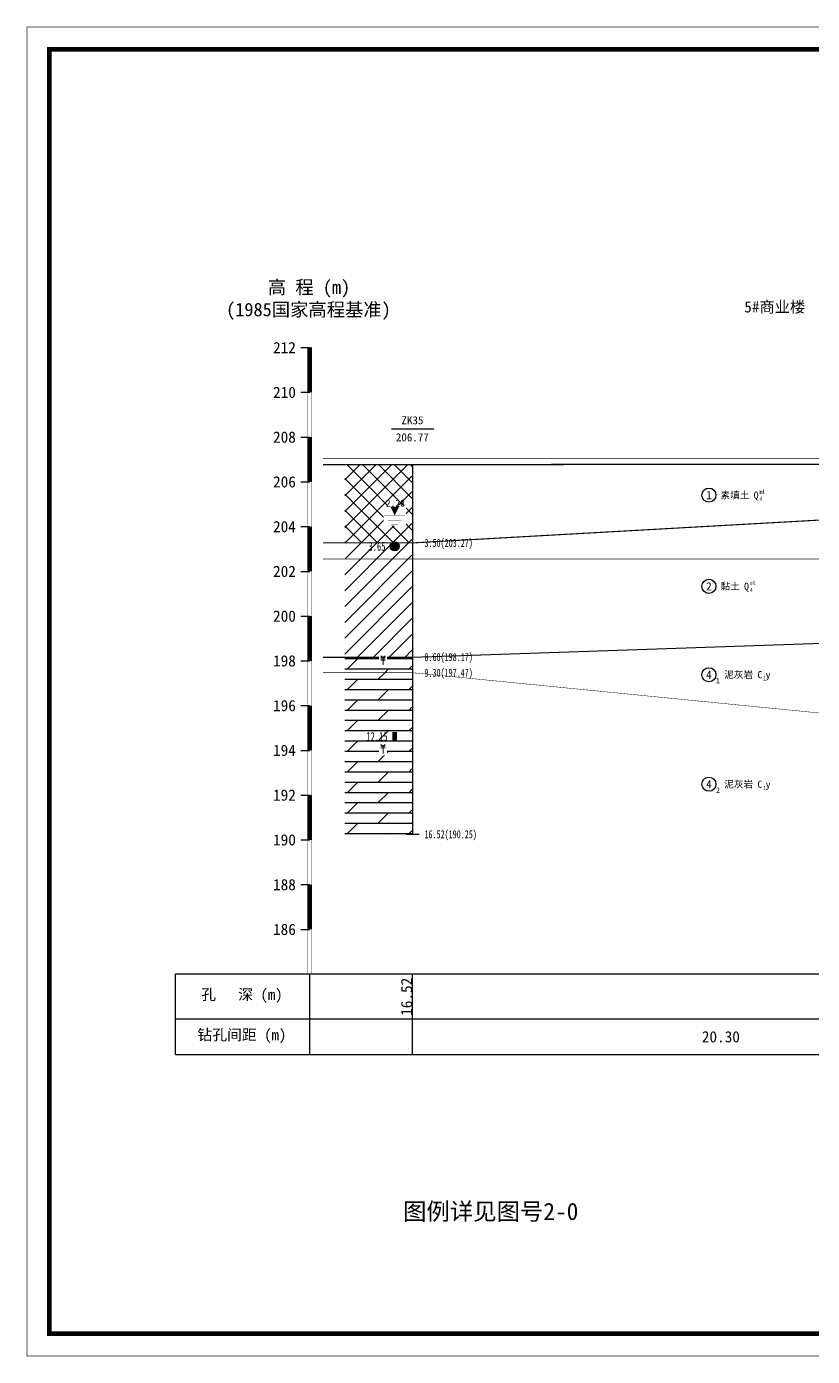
# Model space of a CAD drawing. Header units: millimetres. Extents: x -255 to 9196, y 129 to 426.
# Drawn here: x 4475.4 to 4651, y 129.3 to 426.4 of the extents above; entities that cross this region are included whole.
import ezdxf
from ezdxf.enums import TextEntityAlignment as Align

# ---------------------------------------------------------------- set-up
doc = ezdxf.new("R2010")
doc.units = ezdxf.units.MM
doc.linetypes.add('sx', pattern=[10, 5, 0, 5, 0])
for name, color, linetype in [('GiCAD_PouMian', 7, 'Continuous'), ('GICAD_QUYANG', 7, 'Continuous'), ('地质-图框', 7, 'Continuous'), ('地质-地层符号', 3, 'Continuous'), ('地质-地层线', 7, 'Continuous'), ('地质-地面线', 7, 'Continuous'), ('地质-填充花纹', 4, 'Continuous'), ('地质-文字', 7, 'Continuous'), ('地质-标注栏', 7, 'Continuous'), ('地质-水位线', 5, 'Continuous'), ('地质-钻孔', 7, 'Continuous')]:
    doc.layers.add(name, color=color, linetype=linetype)
doc.layers.add('不打印', color=7, linetype='Continuous', plot=False)
doc.styles.add('LZ_FONTS_FS', font='simfang.ttf', dxfattribs={"width": 0.7})
doc.styles.add('LZ_PMT_LINE', font='', dxfattribs={"height": 2})
doc.styles.get("Standard").update_dxf_attribs({"font": 'simfang.ttf', "height": 2.5})
doc.styles.add('地下水位', font='', dxfattribs={"width": 0.7, "height": 1.58})
doc.styles.add('地层编号', font='', dxfattribs={"width": 0.7, "height": 1.85})
doc.styles.add('层底标注', font='', dxfattribs={"width": 0.7, "height": 1.8})
doc.styles.add('岩土名称', font='simfang.ttf', dxfattribs={"width": 0.7, "height": 1.55})
doc.styles.add('时代', font='', dxfattribs={"width": 0.7, "height": 1.6})
doc.styles.add('标注栏数据', font='simfang.ttf', dxfattribs={"width": 0.7, "height": 2.5})
doc.styles.add('标注栏项目', font='simfang.ttf', dxfattribs={"width": 0.7, "height": 3})
doc.styles.add('钻孔标注', font='', dxfattribs={"width": 0.7, "height": 1.8})
doc.styles.add('高程系统', font='simfang.ttf', dxfattribs={"width": 0.7, "height": 3})
doc.styles.get('LZ_PMT_LINE').set_extended_font_data('SimSun')
doc.styles.get('地下水位').set_extended_font_data('FangSong_GB2312')
doc.styles.get('地层编号').set_extended_font_data('FangSong_GB2312')
doc.styles.get('层底标注').set_extended_font_data('FangSong_GB2312')
doc.styles.get('时代').set_extended_font_data('FangSong_GB2312')
doc.styles.get('钻孔标注').set_extended_font_data('FangSong_GB2312')
doc.linetypes.add('bzhjcx', pattern='A,0.001,[2,XX1.shx,S=1,R=0,X=1,Y=0],-2', length=2.001)
doc.linetypes.add('swx', pattern='A,7,-1.5,["●",LZ_PMT_LINE,S=0.05,R=0,X=0,Y=0],-1.5', length=10)
pattern_1 = [(0, (0, 0), (0, 2.3), []), (45, (0, 0), (4e-16, 4.5999997), [3.252691, -6.5053825])]

# ---------------------------------------------------------------- blocks, each defined once
blk = doc.blocks.new('WipeoutBlock')
blk.add_wipeout([(0, 0), (0, 1), (1, 1), (1, 0)])
blk = doc.blocks.new('FHzhong.dwg')
at = {"color": 1, "lineweight": 0}
for p, q in [((1.06, 1.62), (0.57, 2.04)), ((0.57, 1.62), (1.53, 1.62)), ((0.57, 1.25), (1.53, 1.25)), ((1.05, 0), (1.05, 1.62)), ((1.06, 1.62), (1.53, 2.04))]:
    blk.add_line(p, q, dxfattribs=at)
blk = doc.blocks.new('FHqiang.dwg')
at = {"color": 1, "lineweight": 0}
for p, q in [((1.06, 1.62), (0.57, 2.04)), ((0.57, 1.62), (1.53, 1.62)), ((0.57, 1.32), (1.53, 1.32)), ((0.57, 1.02), (1.53, 1.02)), ((1.05, 0), (1.05, 1.62)), ((1.06, 1.62), (1.53, 2.04))]:
    blk.add_line(p, q, dxfattribs=at)
blk = doc.blocks.new('gkqy_yuan.dwg不标1')
at = {"layer": 'GiCAD_PouMian'}
h = blk.add_hatch(color=1, dxfattribs=at)
edge = h.paths.add_edge_path()
edge.add_arc((0, 0), 1, 0, 360)
at = {"layer": 'GICAD_QUYANG', "color": 1}
blk.add_circle((0, 0), 1, dxfattribs=at)
blk = doc.blocks.new('gkqy_yan.dwg不标1', base_point=(0, -1))
at = {"color": 1}
blk.add_solid([(-0.5, -2), (-0.5, 0), (0.5, -2), (0.5, 0)], dxfattribs=at)
blk = doc.blocks.new('shuiweifh')
at = {"linetype": 'swx'}
blk.add_wipeout([(-2.47, -2.24), (2.54, -2.24), (2.54, 2.22), (-2.47, 2.22)], dxfattribs=at).dxf.layer = '地质-水位线'
at = {"color": 5}
blk.add_lwpolyline([(0, 0, 0, 2, 0), (0, 2, 2, 2, 0)], format="xyseb", dxfattribs=at)
for points, const_width in [([(-2.25, 0.02), (2.32, 0.02)], 0.075), ([(-1.5, -1), (1.5, -1)], 0.075), ([(-0.75, -2), (0.75, -2)], 0.05)]:
    blk.add_lwpolyline(points, dxfattribs=dict(at, const_width=const_width))

msp = doc.modelspace()

# ---------------------------------------------------------------- hatches: boundary and pattern name
at = {"layer": '地质-填充花纹', "linetype": 'Continuous'}
h = msp.add_hatch(dxfattribs=at)
h.set_pattern_fill('GKSTT', scale=0.5, style=0, pattern_type=2)
h.set_pattern_definition([(45, (0, 0), (-1.767767, 1.767767), []), (135, (0, 0), (-1.767767, -1.767767), [])])
h.paths.add_polyline_path([(4561.53, 311.04), (4546.53, 311.04), (4546.53, 328.54), (4561.53, 328.54)])
h = msp.add_hatch(dxfattribs=at)
h.set_pattern_fill('GKNXT', scale=0.5, style=0, pattern_type=2)
h.set_pattern_definition([(45, (0, 0), (-1.767767, 1.767767), [])])
h.paths.add_polyline_path([(4561.53, 285.54), (4546.53, 285.54), (4546.53, 311.04), (4561.53, 311.04)])
h = msp.add_hatch(dxfattribs=at)
h.set_pattern_fill('GKNHY1', scale=0.5, style=0, pattern_type=2)
h.set_pattern_definition(pattern_1)
h.paths.add_polyline_path([(4561.53, 282.04), (4546.53, 282.04), (4546.53, 285.54), (4561.53, 285.54)])
h = msp.add_hatch(dxfattribs=at)
h.set_pattern_fill('GKNHY1', scale=0.5, style=0, pattern_type=2)
h.set_pattern_definition(pattern_1)
h.paths.add_polyline_path([(4561.53, 245.94), (4546.53, 245.94), (4546.53, 282.04), (4561.53, 282.04)])

# ---------------------------------------------------------------- linework, layer by layer
at = {"color": 6, "linetype": 'swx', "const_width": 0.2, "flags": 128}
msp.add_lwpolyline([(4541.68, 307.44), (4852.3, 307.44)], dxfattribs=at)
at = {"layer": '地质-地层符号', "color": 7, "linetype": 'Continuous'}
for centre in [(4627.9, 321.72), (4627.9, 301.34), (4627.9, 281.59), (4627.9, 257.12)]:
    msp.add_ellipse(centre, major_axis=(0, 1.57), ratio=1, dxfattribs=at)
at = {"layer": '地质-地层线', "color": 4, "const_width": 0.25, "flags": 128}
msp.add_lwpolyline([(4541.68, 311.04), (4561.68, 311.04), (4696.99, 318.64), (4832.3, 328.19), (4852.3, 328.19)], dxfattribs=at)
at = {"layer": '地质-地层线', "color": 2, "const_width": 0.1, "flags": 128}
msp.add_lwpolyline([(4541.68, 282.04), (4561.68, 282.04), (4696.99, 268.64), (4746.89, 291.45)], dxfattribs=at)
at = {"layer": '地质-地层线', "color": 4, "linetype": 'bzhjcx', "flags": 128}
msp.add_lwpolyline([(4541.68, 285.54), (4561.68, 285.54), (4696.99, 290.14), (4832.3, 293.69), (4852.3, 293.69)], dxfattribs=at)
at = {"layer": '地质-地面线', "color": 3, "linetype": 'Continuous', "const_width": 0.3}
msp.add_lwpolyline([(4541.68, 328.54), (4561.68, 328.54), (4696.99, 328.64), (4832.3, 335.69), (4852.3, 335.69)], dxfattribs=at)
at = {"layer": '地质-标注栏', "color": 7, "linetype": 'Continuous', "const_width": 0.3}
for points in [[(4508.68, 214.69), (4508.68, 196.69)], [(4508.68, 196.69), (4862.3, 196.69)]]:
    msp.add_lwpolyline(points, dxfattribs=at)
at = {"layer": '地质-标注栏', "color": 7, "linetype": 'Continuous'}
for points in [[(4561.68, 204.69), (4561.68, 214.69)], [(4508.68, 204.69), (4862.3, 204.69)], [(4561.68, 196.69), (4561.68, 204.69)]]:
    msp.add_lwpolyline(points, dxfattribs=at)
at = {"layer": '地质-水位线', "color": 5, "linetype": 'swx', "const_width": 0.2, "flags": 128}
msp.add_lwpolyline([(4541.68, 329.94), (4852.3, 329.94)], dxfattribs=at)
at = {"layer": '地质-钻孔', "color": 7, "linetype": 'Continuous'}
msp.add_line((4556.94, 336.54), (4566.41, 336.54), dxfattribs=at)
at = {"layer": '地质-钻孔', "color": 7, "linetype": 'Continuous', "const_width": 0.3, "flags": 128}
msp.add_lwpolyline([(4560.18, 245.94), (4563.18, 245.94)], dxfattribs=at)

# ---------------------------------------------------------------- block references
at = {"layer": 'GICAD_QUYANG', "linetype": 'Continuous'}
msp.add_blockref('gkqy_yuan.dwg不标1', (4557.68, 310.29), dxfattribs=at)
at = {"layer": '地质-文字', "linetype": 'Continuous', "yscale": 140}
msp.add_blockref('WipeoutBlock', (4538.18, 214.69), dxfattribs=at)

# ---------------------------------------------------------------- texts
at = {"color": 2, "style": 'LZ_FONTS_FS'}
msp.add_text('5#商业楼', height=2.5, dxfattribs=at).set_placement((4635.78, 362.54))
msp.add_text('图例详见图号2-0', height=3.83).set_placement((4579.13, 159.75), align=Align.CENTER)
at = {"layer": 'GICAD_QUYANG', "color": 1, "linetype": 'Continuous', "width": 0.7}
msp.add_text('3.65', height=2, dxfattribs=at).set_placement((4551.8, 309.29))
at = {"layer": '地质-地层符号', "color": 7, "linetype": 'Continuous'}
for s, height, style, p in [('1', 1.85, '地层编号', (4627.26, 320.79)), ('素填土', 1.55, '岩土名称', (4630.46, 320.94)), ('Q', 1.6, '时代', (4637.9, 320.92)), ('2', 1.85, '地层编号', (4627.26, 300.42)), ('黏土', 1.55, '岩土名称', (4630.46, 300.57)), ('Q', 1.6, '时代', (4635.75, 300.54)), ('4', 1.85, '地层编号', (4627.26, 280.67)), ('泥灰岩', 1.55, '岩土名称', (4631.3, 280.82)), ('C', 1.6, '时代', (4638.73, 280.79)), ('1', 1.2, '地层编号', (4629.46, 279.67)), ('y', 1.6, '时代', (4640.57, 280.79)), ('4', 1.85, '地层编号', (4627.26, 256.19)), ('2', 1.2, '地层编号', (4629.46, 255.19)), ('泥灰岩', 1.55, '岩土名称', (4631.3, 256.34)), ('C', 1.6, '时代', (4638.73, 256.32)), ('y', 1.6, '时代', (4640.57, 256.32))]:
    msp.add_text(s, height=height, dxfattribs=dict(at, style=style)).set_placement(p)
at = {"layer": '地质-地层符号', "color": 7, "linetype": 'Continuous', "style": '时代', "width": 0.8}
for s, p in [('4', (4639.2, 320.42)), ('ml', (4639.2, 321.98)), ('4', (4637.06, 300.04)), ('el', (4637.06, 301.61)), ('1', (4640.04, 280.29)), ('1', (4640.04, 255.82))]:
    msp.add_text(s, height=0.96, dxfattribs=at).set_placement(p)
at = {"layer": '地质-文字', "color": 7, "linetype": 'Continuous', "style": '高程系统'}
for s, p in [('高 程 (m)', (4529.34, 366.69)), ('(1985国家高程基准)', (4520, 361.69))]:
    msp.add_text(s, height=3, dxfattribs=at).set_placement(p)
at = {"layer": '地质-文字', "color": 7, "linetype": 'Continuous', "style": '层底标注', "width": 0.7}
for s, p in [('3.50(203.27)', (4564.33, 310.14)), ('8.60(198.17)', (4564.33, 284.64)), ('9.30(197.47)', (4564.33, 281.14)), ('16.52(190.25)', (4564.33, 245.04))]:
    msp.add_text(s, height=1.8, dxfattribs=at).set_placement(p)
at = {"layer": '地质-标注栏', "color": 7, "linetype": 'Continuous', "style": '标注栏项目'}
for s, p in [('孔   深 (m)', (4514.43, 208.19)), ('钻孔间距 (m)', (4513.59, 199.19))]:
    msp.add_text(s, height=2.43, dxfattribs=at).set_placement(p, align=Align.BOTTOM_LEFT)
at = {"layer": '地质-标注栏', "color": 7, "linetype": 'Continuous', "style": '标注栏数据'}
msp.add_text('16.52', height=2.5, rotation=90, dxfattribs=at).set_placement((4561.58, 205.37))
msp.add_text('20.30', height=2.5, dxfattribs=at).set_placement((4626.31, 199.44))
at = {"layer": '地质-钻孔', "color": 7, "linetype": 'Continuous', "style": '钻孔标注'}
for s, p in [('ZK35', (4559.19, 337.54)), ('206.77', (4557.94, 333.74))]:
    msp.add_text(s, height=1.8, dxfattribs=at).set_placement(p)

# ---------------------------------------------------------------- next in the draw order: linework, layer by layer
at = {"layer": '地质-文字', "color": 0, "linetype": 'Continuous'}
for p, q in [((4536.68, 354.69), (4538.68, 354.69)), ((4536.68, 344.69), (4538.68, 344.69)), ((4536.68, 334.69), (4538.68, 334.69)), ((4536.68, 324.69), (4538.68, 324.69)), ((4536.68, 314.69), (4538.68, 314.69)), ((4536.68, 304.69), (4538.68, 304.69)), ((4536.68, 294.69), (4538.68, 294.69)), ((4536.68, 284.69), (4538.68, 284.69)), ((4536.68, 274.69), (4538.68, 274.69)), ((4536.68, 264.69), (4538.68, 264.69)), ((4536.68, 254.69), (4538.68, 254.69)), ((4536.68, 244.69), (4538.68, 244.69)), ((4536.68, 234.69), (4538.68, 234.69)), ((4536.68, 224.69), (4538.68, 224.69))]:
    msp.add_line(p, q, dxfattribs=at)
at = {"layer": '地质-文字', "color": 0, "linetype": 'Continuous', "flags": 128}
for points, const_width in [([(4538.18, 354.69), (4539.18, 354.69)], 0.1), ([(4538.18, 354.69), (4538.18, 214.69)], 0.1), ([(4538.68, 354.69), (4538.68, 344.69)], 1), ([(4539.18, 354.69), (4539.18, 214.69)], 0.1), ([(4538.68, 334.69), (4538.68, 324.69)], 1), ([(4538.68, 314.69), (4538.68, 304.69)], 1), ([(4538.68, 294.69), (4538.68, 284.69)], 1), ([(4538.68, 274.69), (4538.68, 264.69)], 1), ([(4538.68, 254.69), (4538.68, 244.69)], 1), ([(4538.68, 234.69), (4538.68, 224.69)], 1), ([(4538.68, 214.69), (4538.68, 214.69)], 1)]:
    msp.add_lwpolyline(points, dxfattribs=dict(at, const_width=const_width))
at = {"layer": '地质-标注栏', "color": 7, "linetype": 'Continuous', "const_width": 0.3}
for points in [[(4508.68, 214.69), (4862.3, 214.69)], [(4538.68, 214.69), (4538.68, 196.69)]]:
    msp.add_lwpolyline(points, dxfattribs=at)

# ---------------------------------------------------------------- next in the draw order: block references
at = {"layer": '地质-填充花纹', "linetype": 'Continuous', "xscale": 1.762031016557375, "yscale": 2.838761826268114}
for p in [(4554.19, 283.39), (4554.19, 263.59)]:
    msp.add_blockref('WipeoutBlock', p, dxfattribs=at)

# ---------------------------------------------------------------- next in the draw order: block references
at = {"layer": 'GICAD_QUYANG', "linetype": 'Continuous'}
msp.add_blockref('gkqy_yan.dwg不标1', (4557.68, 267.79), dxfattribs=at)
at = {"layer": '地质-填充花纹', "linetype": 'Continuous'}
for name, p in [('FHqiang.dwg', (4554.03, 283.79)), ('FHzhong.dwg', (4554.03, 263.99))]:
    msp.add_blockref(name, p, dxfattribs=at)
at = {"layer": '地质-文字', "linetype": 'Continuous', "xscale": 5.589189189189165}
for p, yscale in [((4530.49, 353.44), 2.724324324324323), ((4530.49, 343.44), 2.778378378378386), ((4530.49, 333.44), 2.778378378378386), ((4530.49, 323.44), 2.778378378378386), ((4530.49, 313.44), 2.778378378378386), ((4530.49, 303.44), 2.778378378378386), ((4530.49, 293.44), 2.778378378378386), ((4530.49, 283.44), 2.778378378378386), ((4530.49, 273.44), 2.778378378378386), ((4530.49, 263.44), 2.778378378378386), ((4530.49, 253.44), 2.778378378378386), ((4530.49, 243.44), 2.778378378378386), ((4530.49, 233.44), 2.778378378378386), ((4530.49, 223.44), 2.778378378378386)]:
    msp.add_blockref('WipeoutBlock', p, dxfattribs=dict(at, yscale=yscale))

# ---------------------------------------------------------------- next in the draw order: texts
at = {"layer": 'GICAD_QUYANG', "color": 1, "linetype": 'Continuous', "width": 0.7}
msp.add_text('12.15', height=2, dxfattribs=at).set_placement((4551.33, 266.79))

# ---------------------------------------------------------------- next in the draw order: linework, layer by layer
at = {"layer": '不打印', "linetype": 'Continuous', "const_width": 0.15}
msp.add_lwpolyline([(4475.49, 129.34), (4895.49, 129.34), (4895.49, 426.34), (4475.49, 426.34), (4475.49, 129.34)], dxfattribs=at)
at = {"layer": '地质-图框', "linetype": 'Continuous', "const_width": 1}
msp.add_lwpolyline([(4480.49, 134.34), (4890.49, 134.34), (4890.49, 421.34), (4480.49, 421.34), (4480.49, 134.34), (4890.49, 134.34)], dxfattribs=at)

# ---------------------------------------------------------------- next in the draw order: texts
at = {"layer": '地质-文字', "color": 7, "linetype": 'Continuous', "style": '高程系统'}
for s, p in [('212', (4530.49, 353.44)), ('210', (4530.49, 343.44)), ('208', (4530.49, 333.44)), ('206', (4530.49, 323.44)), ('204', (4530.49, 313.44)), ('202', (4530.49, 303.44)), ('200', (4530.49, 293.44)), ('198', (4530.49, 283.44)), ('196', (4530.49, 273.44)), ('194', (4530.49, 263.44)), ('192', (4530.49, 253.44)), ('190', (4530.49, 243.44)), ('188', (4530.49, 233.44)), ('186', (4530.49, 223.44))]:
    msp.add_text(s, height=2.5, dxfattribs=at).set_placement(p)

# ---------------------------------------------------------------- next in the draw order: block references
at = {"layer": '地质-水位线', "color": 7, "linetype": 'swx'}
msp.add_blockref('shuiweifh', (4557.68, 317.14), dxfattribs=at)

# ---------------------------------------------------------------- next in the draw order: linework, layer by layer
at = {"layer": '地质-钻孔', "color": 7, "linetype": 'sx', "const_width": 0.3, "flags": 128}
msp.add_lwpolyline([(4561.68, 328.54), (4561.68, 245.94)], dxfattribs=at)

# ---------------------------------------------------------------- next in the draw order: texts
at = {"layer": '地质-水位线', "color": 5, "linetype": 'swx', "style": '地下水位'}
msp.add_text('2.28', height=1.58, dxfattribs=at).set_placement((4555.68, 319.14))

doc.saveas('drawing.dxf')
